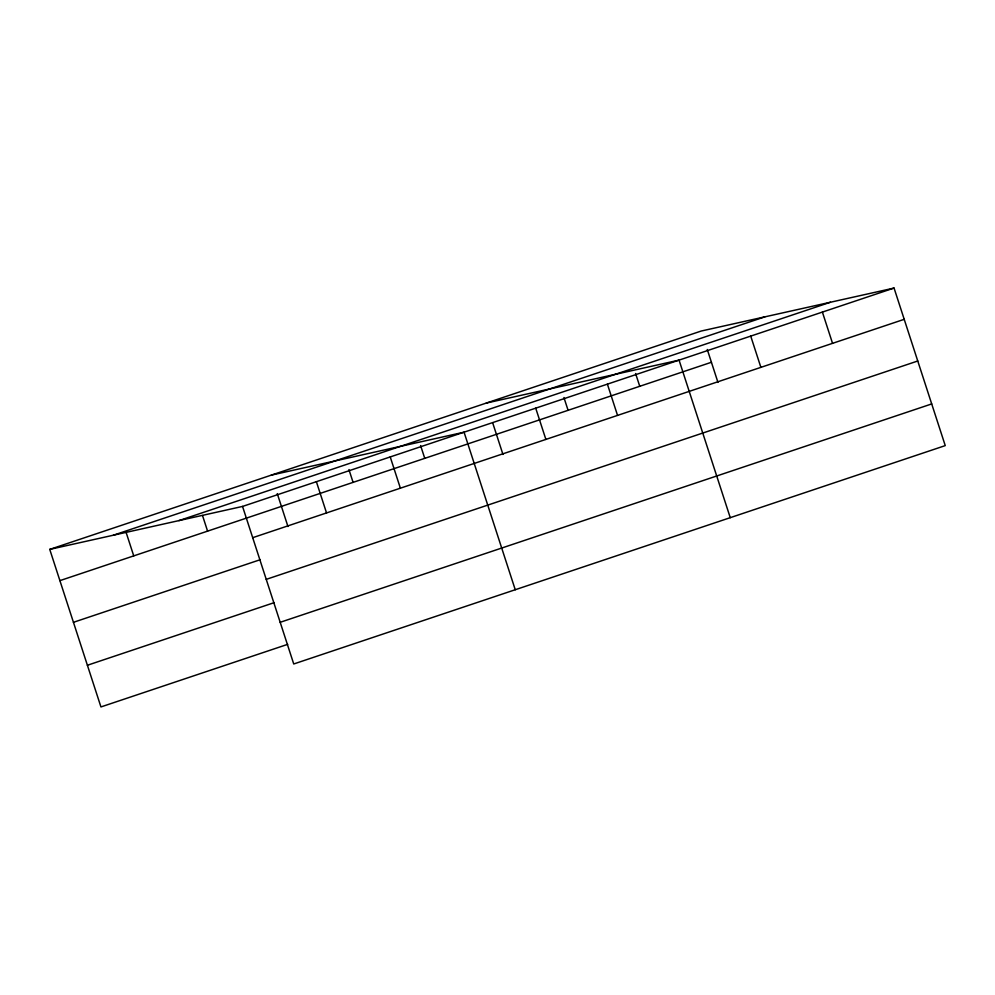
<?xml version="1.0" encoding="UTF-8"?>
<svg xmlns="http://www.w3.org/2000/svg" width="995" height="995" viewBox="0 0 995 995"><rect width="100%" height="100%" fill="white"/><g stroke="black" fill="none" stroke-linecap="round" stroke-linejoin="round"><path stroke-width="1.49" d="M49.75 549.389L701.264 331.024L894.057 288.065L945.25 445.611L293.736 663.976L242.544 506.43L49.75 549.389L100.943 706.935L287.704 644.337M113.368 535.21L764.894 316.845M178.926 520.609L830.439 302.244M242.544 506.43L894.057 288.065M59.899 580.632L711.425 362.267M252.693 537.686L904.219 319.32M73.443 622.31L260.217 559.712M266.237 579.364L917.751 360.998M87.398 665.257L274.16 602.659M280.192 622.298L931.706 403.933M486.269 403.074L679.063 360.128L730.255 517.674M271.262 475.137L464.056 432.191L515.248 589.736M822.392 312.094L832.541 343.337M750.727 336.111L760.876 367.354M707.271 349.481L717.955 382.391M635.594 373.511L639.748 386.284M607.398 384.145L617.547 415.4M563.929 397.527L568.083 410.313M535.72 408.174L545.882 439.417M492.724 422.962L502.96 454.454M420.599 445.561L424.753 458.347M390.227 456.941L400.376 488.184M348.934 469.59L353.088 482.376M316.385 481.692L326.534 512.935M277.269 493.607L287.953 526.517M202.507 515.51L207.582 531.143M125.892 531.74L133.74 555.882"/></g></svg>
